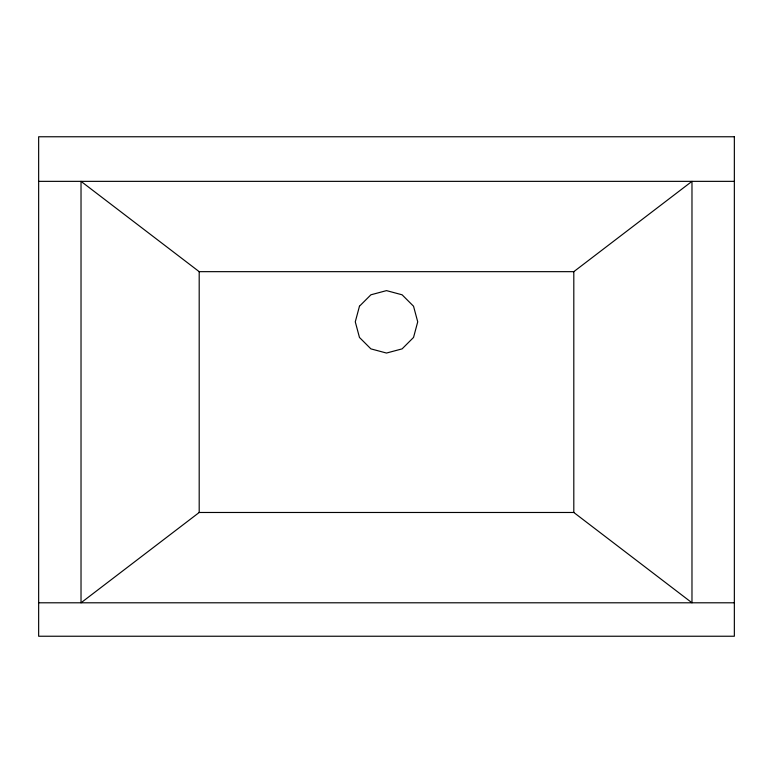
<?xml version="1.0" encoding="UTF-8"?>
<svg xmlns="http://www.w3.org/2000/svg" width="773" height="773" viewBox="0 0 773 773"><rect width="100%" height="100%" fill="white"/><g stroke="black" fill="none" stroke-linecap="round" stroke-linejoin="round"><path stroke-width="1.16" d="M199.192 512.48L81.02 602.795L81.02 181.355L199.192 271.661L573.808 271.661L691.98 181.355L691.98 602.795L573.808 512.48L199.192 512.48L199.192 271.661M38.65 181.355L734.35 181.355M38.65 602.795L734.35 602.795M573.808 271.661L573.808 512.48M359.464 306.224L355.28 321.839L359.464 337.443L370.895 348.874L386.5 353.048L402.105 348.874L413.536 337.443L417.72 321.839L413.536 306.224L402.105 294.803L386.5 290.619L370.895 294.803L359.464 306.224M734.35 136.763L38.65 136.763L38.65 636.237L734.35 636.237L734.35 136.763"/></g></svg>
